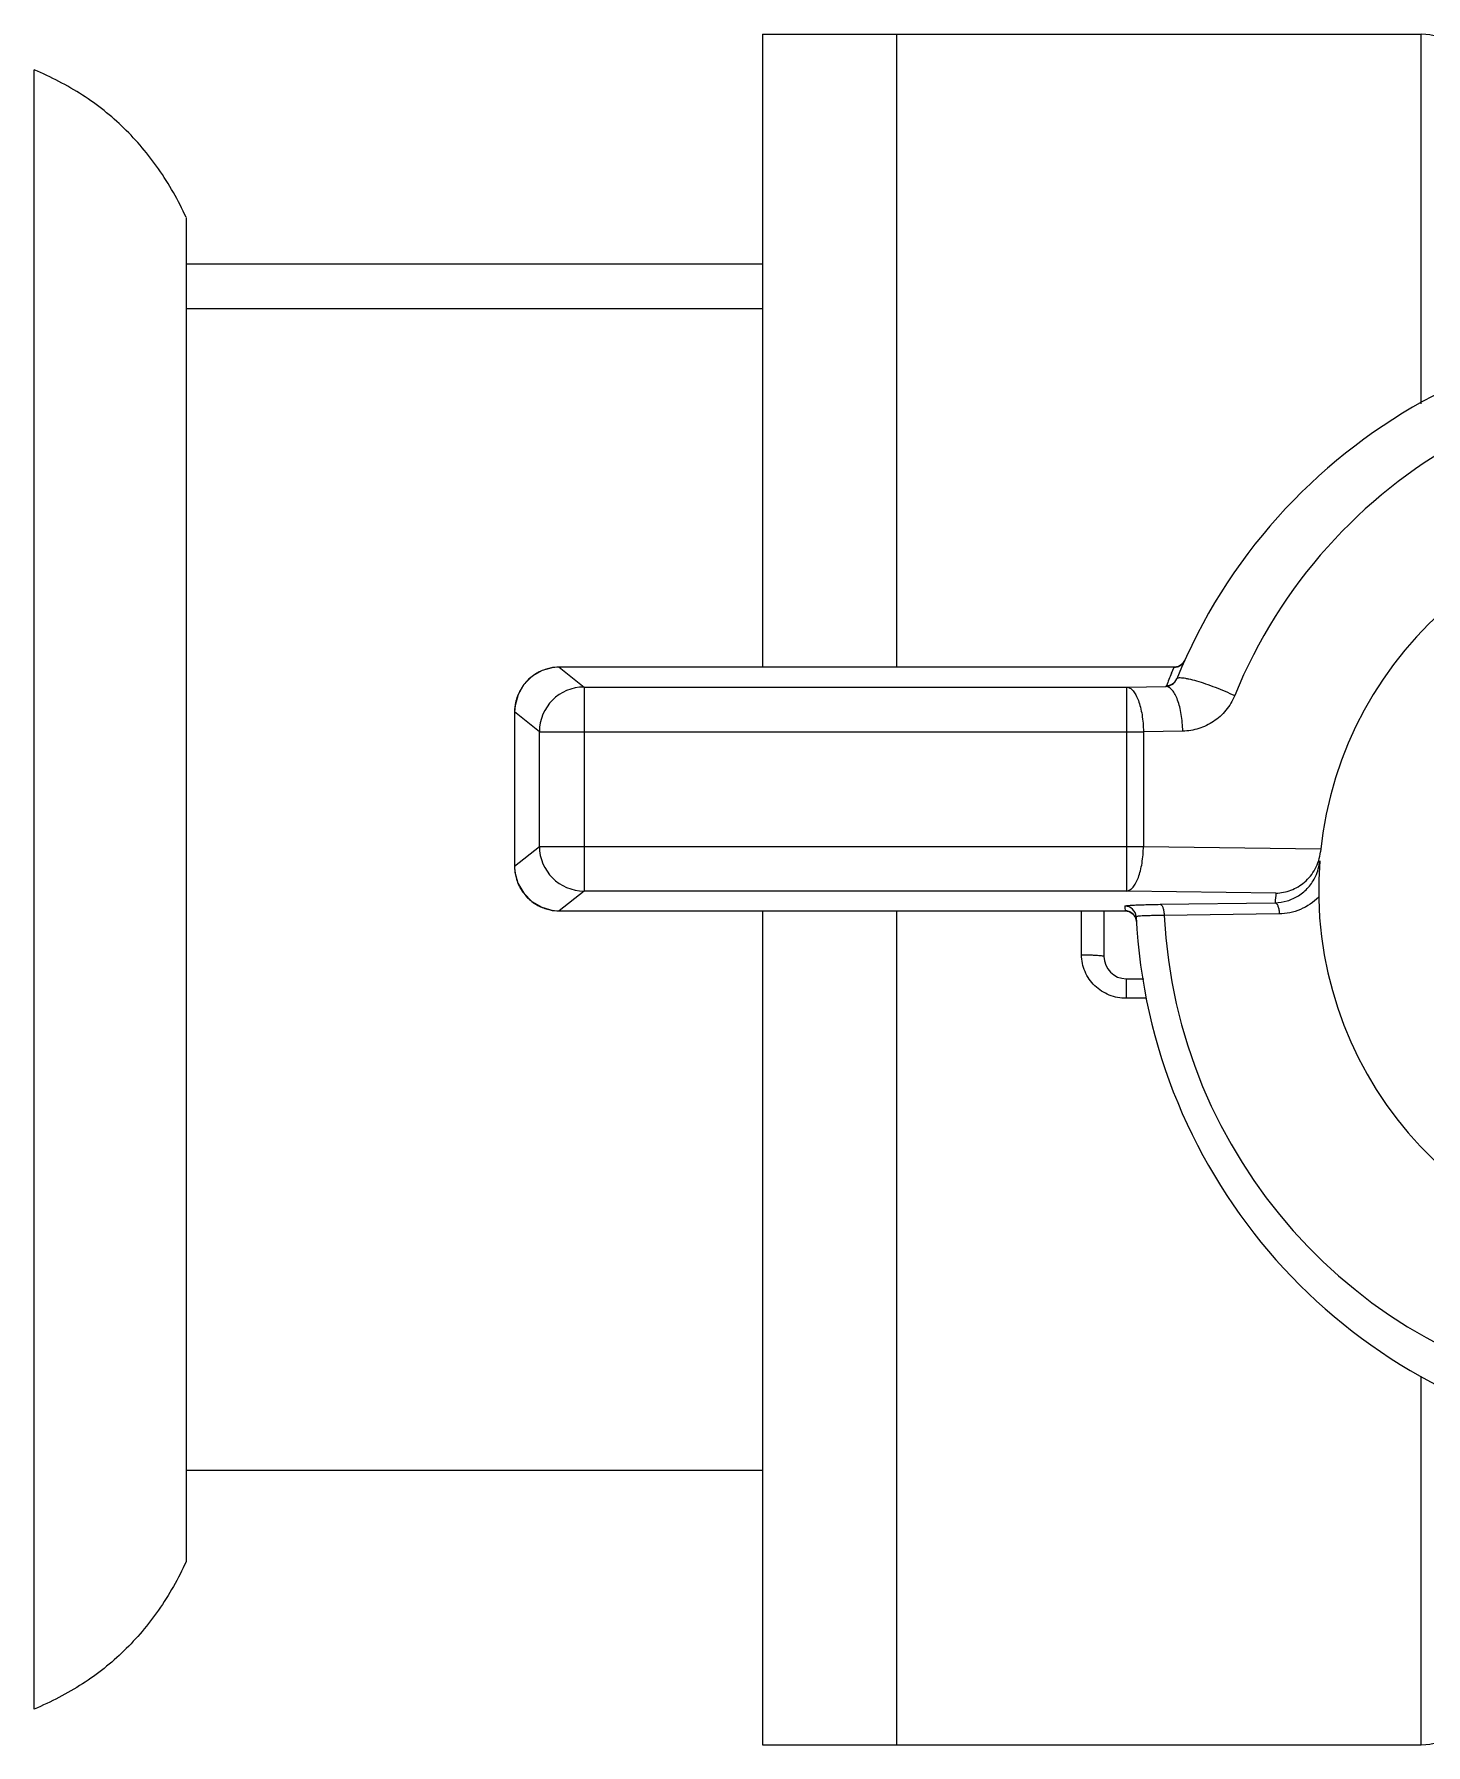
# Model space of a CAD drawing. Header units: millimetres. Extents: x 206 to 1899, y -454 to 296.
# Drawn here: x 659.373 to 661.32, y 56.741 to 59.135 of the extents above; entities that cross this region are included whole.
import ezdxf

# ---------------------------------------------------------------- set-up
doc = ezdxf.new("R2010")
doc.units = ezdxf.units.MM
doc.layers.add('细实线', color=7, linetype='Continuous', lineweight=15)

msp = doc.modelspace()

# ---------------------------------------------------------------- linework, layer by layer
at = {"layer": '细实线', "linetype": 'Continuous', "lineweight": 9}
for p, q in [((660.3914, 59.1346), (661.3133, 59.1346)), ((660.3914, 59.1346), (660.3914, 58.2489)), ((660.5789, 59.1346), (660.5789, 58.2489)), ((661.3133, 58.6173), (661.3133, 59.1346)), ((659.3727, 56.7909), (659.3727, 59.0846)), ((659.5852, 58.8783), (659.5852, 56.9971)), ((660.3914, 58.8127), (659.5852, 58.8127)), ((660.3914, 58.7502), (659.5852, 58.7502)), ((660.9678, 58.2489), (660.1072, 58.2489)), ((660.1072, 58.2488), (660.1072, 58.2489)), ((660.9677, 58.2488), (660.1072, 58.2488)), ((660.1072, 58.2488), (660.1419, 58.2211)), ((660.964, 58.2403), (660.9677, 58.2488)), ((660.9677, 58.2488), (660.9678, 58.2489)), ((660.982, 58.2581), (660.982, 58.2581)), ((660.1419, 58.2211), (660.9012, 58.2211)), ((660.1419, 58.2211), (660.1419, 57.9356)), ((660.9012, 58.2211), (660.9562, 58.2219)), ((660.9012, 57.9356), (660.9012, 58.2211)), ((660.9562, 58.2219), (660.9567, 58.223)), ((660.0447, 58.1864), (660.0447, 58.1864)), ((660.0794, 58.1586), (660.0447, 58.1864)), ((660.0447, 58.1864), (660.0447, 57.9703)), ((660.0447, 58.1864), (660.0447, 57.9703)), ((660.0794, 58.1586), (660.9245, 58.1586)), ((660.0794, 57.9981), (660.0794, 58.1586)), ((660.9795, 58.1594), (660.9245, 58.1586)), ((660.9245, 58.1586), (660.9245, 57.9981)), ((660.0447, 57.9703), (660.0794, 57.9981)), ((660.0794, 57.9981), (660.9245, 57.9981)), ((660.9245, 57.9981), (661.1726, 57.9946)), ((660.0447, 57.9703), (660.0447, 57.9703)), ((660.1419, 57.9356), (660.1072, 57.9079)), ((660.9012, 57.9356), (660.1419, 57.9356)), ((661.1099, 57.9327), (660.9012, 57.9356)), ((660.1072, 57.9079), (660.899, 57.9079)), ((660.1072, 57.9079), (660.899, 57.9079)), ((660.1072, 57.9079), (660.1072, 57.9079)), ((660.3914, 57.9079), (660.3914, 56.7409)), ((660.5789, 57.9079), (660.5789, 56.7409)), ((660.838, 57.8464), (660.838, 57.9079)), ((660.8692, 57.9079), (660.8692, 57.844)), ((660.899, 57.9079), (660.899, 57.9079)), ((660.9478, 57.917), (661.1087, 57.9192)), ((660.9131, 57.8989), (660.9146, 57.8932)), ((660.9146, 57.8931), (660.9146, 57.8931)), ((661.1145, 57.9036), (660.9536, 57.9013)), ((660.9005, 57.8127), (660.9249, 57.8127)), ((660.9005, 57.8127), (660.9005, 57.7855)), ((660.9283, 57.7855), (660.9005, 57.7855)), ((661.3133, 56.7409), (661.3133, 57.2561)), ((659.5852, 57.1252), (660.3914, 57.1252)), ((660.3914, 56.7409), (661.3133, 56.7409))]:
    msp.add_line(p, q, dxfattribs=at)
for points in [[(660.1072, 58.2489), (660.0987, 58.2483), (660.0833, 58.2441), (660.0693, 58.2361), (660.0578, 58.2247), (660.0497, 58.2108), (660.0454, 58.1954), (660.0447, 58.1864)], [(660.982, 58.2581), (660.9785, 58.2532), (660.9734, 58.2499), (660.9678, 58.2489)], [(660.0447, 57.9703), (660.0453, 57.9619), (660.0494, 57.9465), (660.0575, 57.9325), (660.0689, 57.921), (660.0828, 57.9128), (660.0981, 57.9085), (660.1072, 57.9079)], [(660.899, 57.9079), (660.9045, 57.9068), (660.9096, 57.9037), (660.9131, 57.8989)]]:
    msp.add_lwpolyline(points, dxfattribs=at)
for centre, radius, start, end in [((661.3133, 59.0596), 0.075, 17.1046, 90), ((661.6946, 57.9377), 0.7812, 2.8027, 157.8184), ((661.7178, 57.9377), 0.7188, 2.9055, 157.8183), ((661.6946, 57.9377), 0.525, 175.5961, 174.2452), ((660.1072, 58.1864), 0.0624, 116.5983, 123.3455), ((660.1073, 58.1862), 0.0626, 108.4489, 116.5905), ((660.1072, 58.1865), 0.0624, 101.6606, 108.4375), ((660.1073, 58.1861), 0.0628, 90.073, 101.6579), ((661.6945, 57.9221), 0.7968, 156.4675, 157.8185), ((660.9677, 58.2645), 0.0157, 270.0226, 281.6998), ((660.9677, 58.2646), 0.0157, 281.6652, 291.3687), ((660.1072, 58.1864), 0.0624, 146.4884, 153.1506), ((660.1074, 58.1862), 0.0627, 138.2686, 146.4826), ((660.1071, 58.1864), 0.0624, 131.5333, 138.259), ((660.1074, 58.1862), 0.0627, 123.3524, 131.5249), ((660.142, 58.1585), 0.0626, 90.1139, 179.9072), ((660.1075, 58.1863), 0.0628, 168.0407, 179.9267), ((660.1071, 58.1864), 0.0624, 161.4085, 168.0359), ((660.1073, 58.1863), 0.0626, 153.1593, 161.3984), ((660.142, 57.9982), 0.0626, 180.0928, 269.8862), ((661.1078, 57.983), 0.0635, 334.9398, 355.5451), ((660.1075, 57.9704), 0.0628, 180.0732, 191.7176), ((660.1071, 57.9703), 0.0624, 191.7205, 198.3667), ((660.1073, 57.9704), 0.0626, 198.3781, 206.6263), ((660.1072, 57.9703), 0.0624, 206.6342, 213.3057), ((660.1074, 57.9705), 0.0627, 213.3126, 221.5229), ((660.1071, 57.9703), 0.0624, 221.5313, 228.2566), ((661.6946, 57.8753), 0.5875, 174.3896, 175.7118), ((660.1074, 57.9706), 0.0627, 228.2662, 236.4417), ((660.1072, 57.9703), 0.0624, 236.4475, 243.1846), ((660.1073, 57.9705), 0.0626, 243.1933, 251.3252), ((660.1072, 57.9702), 0.0624, 251.3352, 258.0934), ((660.1073, 57.9706), 0.0628, 258.098, 269.9269), ((660.8986, 57.8988), 0.0156, 2.8176, 90.0215), ((661.6942, 57.9533), 0.7966, 182.7997, 183.2716), ((660.899, 57.8923), 0.0156, 82.2128, 89.9791), ((660.899, 57.8921), 0.0158, 69.0602, 82.2297), ((660.899, 57.8922), 0.0157, 51.9797, 68.9418), ((660.899, 57.8923), 0.0156, 47.1155, 51.9619), ((660.8989, 57.8922), 0.0157, 28.5912, 47.0456), ((660.8991, 57.8923), 0.0155, 25.1929, 28.5373), ((661.6946, 57.9377), 0.7812, 182.8, 337.8159), ((661.6714, 57.9377), 0.7188, 182.9024, 337.8157), ((660.9005, 57.844), 0.0312, 180, 270), ((661.3133, 56.8159), 0.075, 270, 342.8954)]:
    msp.add_arc(centre, radius, start, end, dxfattribs=at)
for points, knots in [([(659.5852, 58.8784), (659.5743, 58.902), (659.5491, 58.9466), (659.5001, 59.0048), (659.441, 59.0518), (659.3962, 59.0749), (659.3727, 59.0846)], [0, 0, 0, 0, 0.25758, 0.504042, 0.748427, 1, 1, 1, 1]), ([(660.9012, 58.2211), (660.9028, 58.221), (660.9062, 58.2197), (660.9105, 58.2156), (660.9144, 58.2096), (660.9177, 58.2018), (660.9206, 58.1924), (660.9235, 58.178), (660.9244, 58.1665), (660.9245, 58.1586)], [0, 0, 0, 0, 0.06694, 0.1483, 0.249317, 0.370697, 0.510469, 0.66505, 1, 1, 1, 1]), ([(660.9562, 58.2219), (660.959, 58.2221), (660.9653, 58.2241), (660.9698, 58.2294), (660.9711, 58.2327)], [0, 0, 0, 0, 0.441298, 1, 1, 1, 1]), ([(660.9795, 58.1594), (660.9794, 58.1672), (660.9784, 58.1787), (660.9755, 58.1932), (660.9727, 58.2025), (660.9693, 58.2103), (660.9654, 58.2163), (660.9611, 58.2204), (660.9578, 58.2217), (660.9562, 58.2219)], [0, 0, 0, 0, 0.33495, 0.489531, 0.629303, 0.750683, 0.8517, 0.93306, 1, 1, 1, 1]), ([(660.9567, 58.223), (660.9597, 58.223), (660.9659, 58.2248), (660.97, 58.2299), (660.9711, 58.2327)], [0, 0, 0, 0, 0.500099, 1, 1, 1, 1]), ([(660.9711, 58.2327), (660.9715, 58.2336), (660.9736, 58.2342), (660.9763, 58.2343), (660.9796, 58.234), (660.9835, 58.2334), (660.99, 58.2321), (660.9994, 58.2296), (661.0118, 58.2256), (661.0298, 58.2191), (661.0433, 58.2133), (661.0522, 58.2091)], [0, 0, 0, 0, 0.033303, 0.062031, 0.099657, 0.146021, 0.200659, 0.33188, 0.486387, 0.655601, 1, 1, 1, 1]), ([(661.0522, 58.2091), (661.0492, 58.2017), (661.041, 58.1879), (661.0234, 58.172), (661.0023, 58.1619), (660.987, 58.1595), (660.9795, 58.1594)], [0, 0, 0, 0, 0.257096, 0.508761, 0.755735, 1, 1, 1, 1]), ([(660.9012, 57.9356), (660.9028, 57.9358), (660.9062, 57.9371), (660.9105, 57.9411), (660.9144, 57.9472), (660.9177, 57.955), (660.9206, 57.9643), (660.9235, 57.9788), (660.9244, 57.9902), (660.9245, 57.9981)], [0, 0, 0, 0, 0.06694, 0.1483, 0.249317, 0.370697, 0.510469, 0.66505, 1, 1, 1, 1]), ([(661.1099, 57.9327), (661.117, 57.9329), (661.1315, 57.9357), (661.1512, 57.9474), (661.1664, 57.9661), (661.1714, 57.9821), (661.1722, 57.9904)], [0, 0, 0, 0, 0.231307, 0.472121, 0.728493, 1, 1, 1, 1]), ([(661.1087, 57.9192), (661.1144, 57.9193), (661.126, 57.9211), (661.1421, 57.9285), (661.1559, 57.9402), (661.1627, 57.9505), (661.1653, 57.9561)], [0, 0, 0, 0, 0.242231, 0.488022, 0.740094, 1, 1, 1, 1]), ([(660.8986, 57.9144), (660.8986, 57.9145), (660.899, 57.9147), (660.8996, 57.9149), (660.9007, 57.9151), (660.9022, 57.9152), (660.9041, 57.9154), (660.9074, 57.9157), (660.9125, 57.916), (660.9197, 57.9163), (660.9281, 57.9166), (660.9376, 57.9168), (660.9443, 57.9169), (660.9478, 57.917)], [0, 0, 0, 0, 0.005882, 0.019476, 0.041499, 0.07201, 0.110871, 0.157873, 0.275314, 0.421717, 0.593921, 0.788252, 1, 1, 1, 1]), ([(660.9478, 57.917), (660.9481, 57.9169), (660.9489, 57.9165), (660.9506, 57.9152), (660.9521, 57.9118), (660.9532, 57.907), (660.9535, 57.9033), (660.9536, 57.9013)], [0, 0, 0, 0, 0.061796, 0.147347, 0.369412, 0.664183, 1, 1, 1, 1]), ([(661.1087, 57.9192), (661.1095, 57.9191), (661.1108, 57.9181), (661.112, 57.9163), (661.1132, 57.9135), (661.1142, 57.9092), (661.1145, 57.9055), (661.1145, 57.9036)], [0, 0, 0, 0, 0.145703, 0.247078, 0.368773, 0.663842, 1, 1, 1, 1]), ([(661.1697, 57.9271), (661.1624, 57.9198), (661.1451, 57.908), (661.1246, 57.9037), (661.1145, 57.9036)], [0, 0, 0, 0, 0.504672, 1, 1, 1, 1]), ([(660.9536, 57.9013), (660.9508, 57.9013), (660.9454, 57.9013), (660.9378, 57.9012), (660.9311, 57.901), (660.9253, 57.9008), (660.9208, 57.9006), (660.9177, 57.9003), (660.9159, 57.9001), (660.915, 57.8999), (660.9145, 57.8998), (660.9142, 57.8997), (660.9142, 57.8996)], [0, 0, 0, 0, 0.211513, 0.40591, 0.578111, 0.724452, 0.841796, 0.927675, 0.958161, 0.980199, 0.993871, 1, 1, 1, 1]), ([(660.9005, 57.7855), (660.8924, 57.7855), (660.8762, 57.7885), (660.8555, 57.8019), (660.8413, 57.8221), (660.838, 57.8384), (660.838, 57.8464)], [0, 0, 0, 0, 0.250639, 0.500731, 0.750355, 1, 1, 1, 1]), ([(660.838, 57.8464), (660.84, 57.8463), (660.844, 57.8463), (660.8498, 57.8462), (660.8551, 57.846), (660.8598, 57.8457), (660.8637, 57.8454), (660.8665, 57.845), (660.8682, 57.8446), (660.869, 57.8443), (660.8692, 57.8441), (660.8692, 57.844)], [0, 0, 0, 0, 0.193074, 0.379131, 0.550491, 0.700845, 0.824578, 0.91703, 0.975147, 0.991192, 1, 1, 1, 1]), ([(659.5852, 56.9971), (659.5743, 56.9735), (659.5491, 56.9288), (659.5001, 56.8707), (659.441, 56.8237), (659.3962, 56.8006), (659.3727, 56.7909)], [0, 0, 0, 0, 0.25758, 0.504042, 0.748427, 1, 1, 1, 1])]:
    msp.add_open_spline(points, degree=3, knots=knots, dxfattribs=at)
for points in [[(660.9735, 58.2499), (660.9753, 58.2507), (660.9771, 58.2518), (660.9785, 58.2532)], [(660.9785, 58.2532), (660.98, 58.2545), (660.9812, 58.2562), (660.982, 58.2581)], [(660.9131, 57.8989), (660.914, 57.8971), (660.9145, 57.8951), (660.9146, 57.8931)]]:
    msp.add_open_spline(points, degree=3, dxfattribs=at)

doc.saveas('drawing.dxf')
